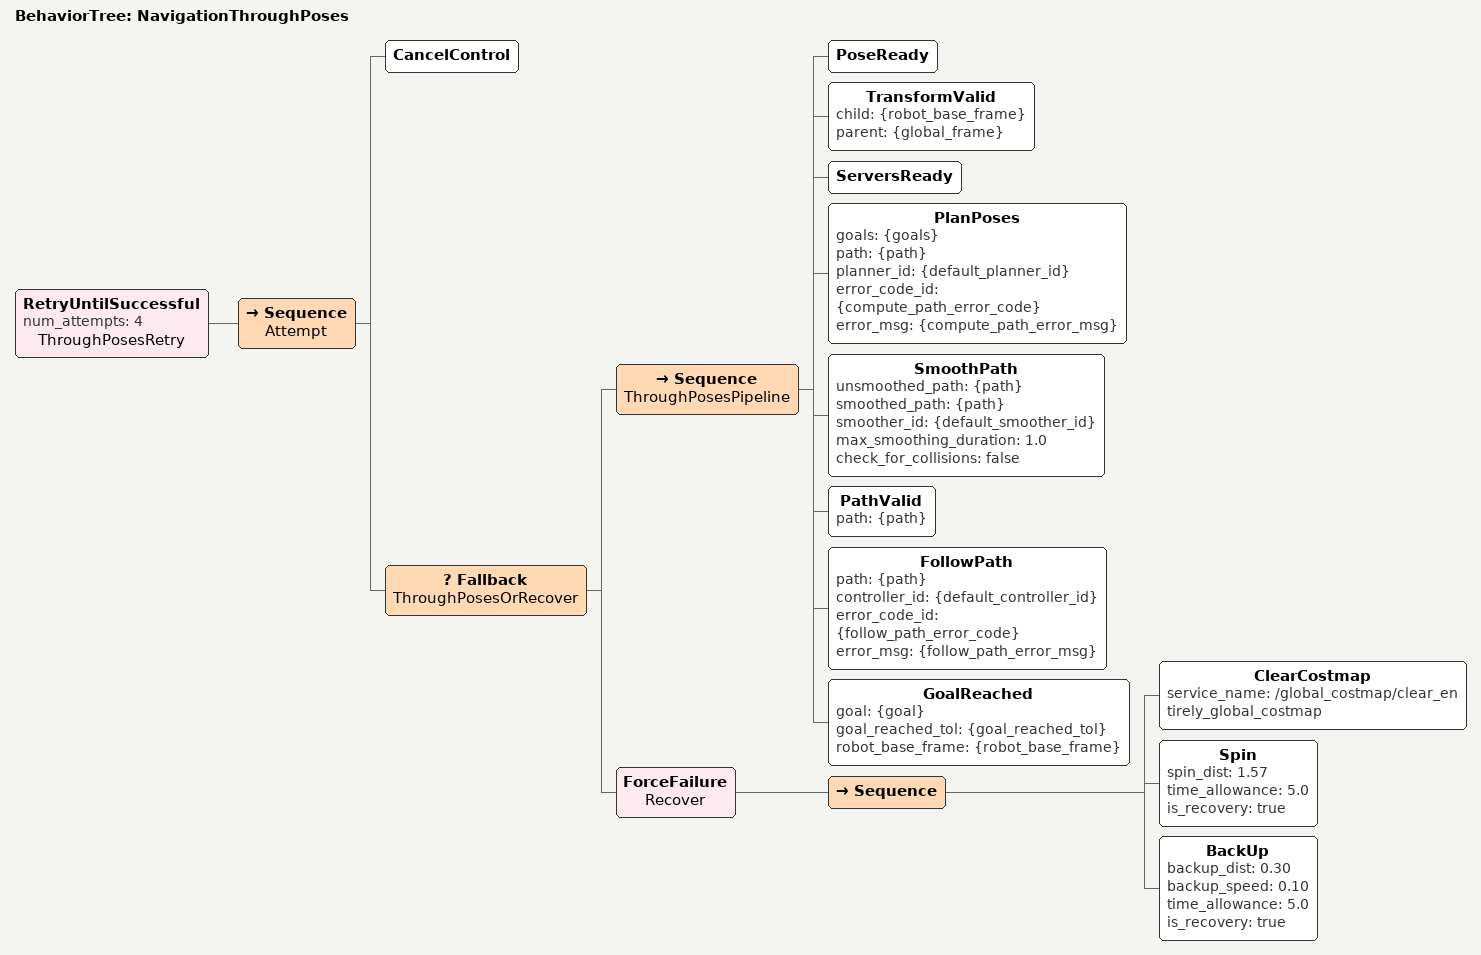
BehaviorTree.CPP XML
<!--
  Navigate through poses: cancel leftover → plan all waypoints → follow; recover then retry.
-->
<root BTCPP_format="4" main_tree_to_execute="NavigationThroughPoses">
  <BehaviorTree ID="NavigationThroughPoses">
    <RetryUntilSuccessful num_attempts="4" name="ThroughPosesRetry">
      <Sequence name="Attempt">
        <CancelControl/>
        <Fallback name="ThroughPosesOrRecover">
          <Sequence name="ThroughPosesPipeline">
            <PoseReady/>
            <TransformValid child="{robot_base_frame}" parent="{global_frame}"/>
            <ServersReady/>
            <PlanPoses goals="{goals}" path="{path}"
                       planner_id="{default_planner_id}"
                       error_code_id="{compute_path_error_code}"
                       error_msg="{compute_path_error_msg}"/>
            <SmoothPath unsmoothed_path="{path}" smoothed_path="{path}"
                        smoother_id="{default_smoother_id}"
                        max_smoothing_duration="1.0" check_for_collisions="false"/>
            <PathValid path="{path}"/>
            <FollowPath path="{path}" controller_id="{default_controller_id}"
                        error_code_id="{follow_path_error_code}"
                        error_msg="{follow_path_error_msg}"/>
            <GoalReached goal="{goal}" goal_reached_tol="{goal_reached_tol}"
                         robot_base_frame="{robot_base_frame}"/>
          </Sequence>
          <ForceFailure name="Recover">
            <Sequence>
              <ClearCostmap service_name="/global_costmap/clear_entirely_global_costmap"/>
              <Spin spin_dist="1.57" time_allowance="5.0" is_recovery="true"/>
              <BackUp backup_dist="0.30" backup_speed="0.10" time_allowance="5.0"
                      is_recovery="true"/>
            </Sequence>
          </ForceFailure>
        </Fallback>
      </Sequence>
    </RetryUntilSuccessful>
  </BehaviorTree>
</root>
